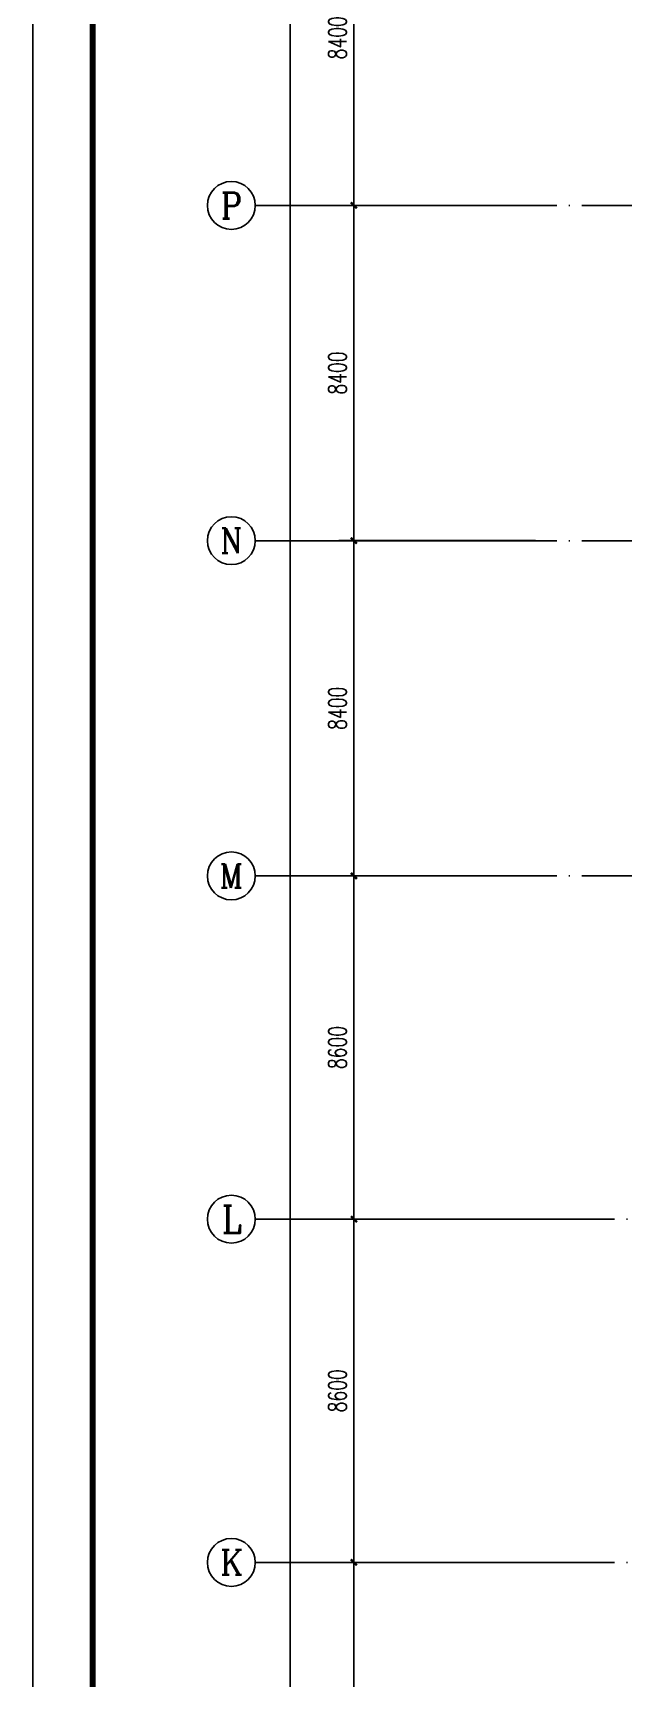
# Model space of a CAD drawing. Extents: x 899043 to 2598688, y -137197 to 211789.
# Drawn here: x 1104294 to 1119082, y 104652 to 145873 of the extents above; entities that cross this region are included whole.
import ezdxf
from ezdxf.enums import TextEntityAlignment as Align

# ---------------------------------------------------------------- set-up
doc = ezdxf.new("R2010")
doc.units = 0
doc.header["$LTSCALE"] = 1500
doc.header["$MEASUREMENT"] = 0
doc.linetypes.add('DOTE', pattern=[2.42, 2, -0.2, 0.02, -0.2])
for name, color, linetype in [('00-tk', 151, 'Continuous'), ('AXIS', 3, 'Continuous'), ('AXIS_TEXT', 7, 'Continuous')]:
    doc.layers.add(name, color=color, linetype=linetype)
doc.layers.add('钢板标注', color=9, linetype='Continuous', lineweight=18)
doc.styles.add('_TCH_AXIS', font='COMPLEX', dxfattribs={"bigfont": 'GBCBIG'})
doc.styles.add('_TCH_DIM_T3', font='SIMPLEX', dxfattribs={"width": 0.705882, "bigfont": 'GBCBIG'})
doc.styles.add('COMPLEX', font='COMPLEX')
doc.dimstyles.new('_TCH_ARCH&&150', dxfattribs={"dimtxt": 446.25, "dimasz": 150, "dimexe": 375, "dimexo": 450, "dimgap": 189.375, "dimtad": 1, "dimdec": 0, "dimzin": 0, "dimdsep": 46, "dimtxsty": '_TCH_DIM_T3', "dimblk": 'ARCHTICK', "dimcen": 0.09, "dimclrt": 7, "dimazin": 2, "dimtfac": 1, "dimtdec": 0, "dimtix": 1, "dimtmove": 2, "dimatfit": 3, "dimfxl": 0, "dimtolj": 1, "dimtzin": 0, "dimarcsym": 0})

# ---------------------------------------------------------------- blocks, each defined once
blk = doc.blocks.new('_ArchTick')
at = {"color": 0, "linetype": 'ByBlock', "const_width": 0.4}
blk.add_lwpolyline([(-0.5, -0.5), (0.5, 0.5)], dxfattribs=at)
blk = doc.blocks.new('*D238')
at = {"layer": 'AXIS', "color": 0, "lineweight": -2}
for p, q in [((1137909, -94677), (1132984, -94677)), ((1133359, -103277), (1133359, -94677)), ((1137909, -103277), (1132984, -103277))]:
    blk.add_line(p, q, dxfattribs=at)
at = {"layer": 'Defpoints', "color": 0}
for p in [(1133359, -94677), (1138359, -94677), (1138359, -103277)]:
    blk.add_point(p, dxfattribs=at)
at = {"layer": 'AXIS', "color": 0, "lineweight": -2, "xscale": 150, "yscale": 150, "zscale": 150}
for p, rotation in [((1133359, -94677), 90), ((1133359, -103277), 270)]:
    blk.add_blockref('_ArchTick', p, dxfattribs=dict(at, rotation=rotation))
at = {"layer": 'AXIS', "color": 7, "insert": (1132946, -98977), "char_height": 446.2, "attachment_point": 5, "rotation": 90, "style": '_TCH_DIM_T3'}
blk.add_mtext('\\A1;8600', dxfattribs=at)
blk = doc.blocks.new('*D239')
at = {"layer": 'AXIS', "color": 0, "lineweight": -2}
for p, q in [((1137909, -86077), (1132984, -86077)), ((1133359, -94677), (1133359, -86077)), ((1137909, -94677), (1132984, -94677))]:
    blk.add_line(p, q, dxfattribs=at)
at = {"layer": 'Defpoints', "color": 0}
for p in [(1133359, -86077), (1138359, -86077), (1138359, -94677)]:
    blk.add_point(p, dxfattribs=at)
at = {"layer": 'AXIS', "color": 0, "lineweight": -2, "xscale": 150, "yscale": 150, "zscale": 150}
for p, rotation in [((1133359, -86077), 90), ((1133359, -94677), 270)]:
    blk.add_blockref('_ArchTick', p, dxfattribs=dict(at, rotation=rotation))
at = {"layer": 'AXIS', "color": 7, "insert": (1132946, -90377), "char_height": 446.2, "attachment_point": 5, "rotation": 90, "style": '_TCH_DIM_T3'}
blk.add_mtext('\\A1;8600', dxfattribs=at)
blk = doc.blocks.new('*D240')
at = {"layer": 'AXIS', "color": 0, "lineweight": -2}
for p, q in [((1137909, -77477), (1132984, -77477)), ((1133359, -86077), (1133359, -77477)), ((1137909, -86077), (1132984, -86077))]:
    blk.add_line(p, q, dxfattribs=at)
at = {"layer": 'Defpoints', "color": 0}
for p in [(1133359, -77477), (1138359, -77477), (1138359, -86077)]:
    blk.add_point(p, dxfattribs=at)
at = {"layer": 'AXIS', "color": 0, "lineweight": -2, "xscale": 150, "yscale": 150, "zscale": 150}
for p, rotation in [((1133359, -77477), 90), ((1133359, -86077), 270)]:
    blk.add_blockref('_ArchTick', p, dxfattribs=dict(at, rotation=rotation))
at = {"layer": 'AXIS', "color": 7, "insert": (1132946, -81777), "char_height": 446.2, "attachment_point": 5, "rotation": 90, "style": '_TCH_DIM_T3'}
blk.add_mtext('\\A1;8600', dxfattribs=at)
blk = doc.blocks.new('*D241')
at = {"layer": 'AXIS', "color": 0, "lineweight": -2}
for p, q in [((1137909, -69077), (1132984, -69077)), ((1133359, -77477), (1133359, -69077)), ((1137909, -77477), (1132984, -77477))]:
    blk.add_line(p, q, dxfattribs=at)
at = {"layer": 'Defpoints', "color": 0}
for p in [(1133359, -69077), (1138359, -69077), (1138359, -77477)]:
    blk.add_point(p, dxfattribs=at)
at = {"layer": 'AXIS', "color": 0, "lineweight": -2, "xscale": 150, "yscale": 150, "zscale": 150}
for p, rotation in [((1133359, -69077), 90), ((1133359, -77477), 270)]:
    blk.add_blockref('_ArchTick', p, dxfattribs=dict(at, rotation=rotation))
at = {"layer": 'AXIS', "color": 7, "insert": (1132946, -73277), "char_height": 446.2, "attachment_point": 5, "rotation": 90, "style": '_TCH_DIM_T3'}
blk.add_mtext('\\A1;8400', dxfattribs=at)
blk = doc.blocks.new('*D204')
at = {"layer": 'AXIS', "color": 0, "lineweight": -2}
for p, q in [((1137909, -60677), (1132984, -60677)), ((1133359, -69077), (1133359, -60677)), ((1137909, -69077), (1132984, -69077))]:
    blk.add_line(p, q, dxfattribs=at)
at = {"layer": 'Defpoints', "color": 0}
for p in [(1133359, -60677), (1138359, -60677), (1138359, -69077)]:
    blk.add_point(p, dxfattribs=at)
at = {"layer": 'AXIS', "color": 0, "lineweight": -2, "xscale": 150, "yscale": 150, "zscale": 150}
for p, rotation in [((1133359, -60677), 90), ((1133359, -69077), 270)]:
    blk.add_blockref('_ArchTick', p, dxfattribs=dict(at, rotation=rotation))
at = {"layer": 'AXIS', "color": 7, "insert": (1132946, -64877), "char_height": 446.2, "attachment_point": 5, "rotation": 90, "style": '_TCH_DIM_T3'}
blk.add_mtext('\\A1;8400', dxfattribs=at)
blk = doc.blocks.new('*D205')
at = {"layer": 'AXIS', "color": 0, "lineweight": -2}
for p, q in [((1137909, -52277), (1132984, -52277)), ((1133359, -60677), (1133359, -52277)), ((1137909, -60677), (1132984, -60677))]:
    blk.add_line(p, q, dxfattribs=at)
at = {"layer": 'Defpoints', "color": 0}
for p in [(1133359, -52277), (1138359, -52277), (1138359, -60677)]:
    blk.add_point(p, dxfattribs=at)
at = {"layer": 'AXIS', "color": 0, "lineweight": -2, "xscale": 150, "yscale": 150, "zscale": 150}
for p, rotation in [((1133359, -52277), 90), ((1133359, -60677), 270)]:
    blk.add_blockref('_ArchTick', p, dxfattribs=dict(at, rotation=rotation))
at = {"layer": 'AXIS', "color": 7, "insert": (1132946, -56477), "char_height": 446.2, "attachment_point": 5, "rotation": 90, "style": '_TCH_DIM_T3'}
blk.add_mtext('\\A1;8400', dxfattribs=at)
blk = doc.blocks.new('*D207')
at = {"layer": 'AXIS', "color": 0, "lineweight": -2}
for p, q in [((1137909, -43877), (1131384, -43877)), ((1131759, -163277), (1131759, -43877)), ((1137909, -163277), (1131384, -163277))]:
    blk.add_line(p, q, dxfattribs=at)
at = {"layer": 'Defpoints', "color": 0}
for p in [(1131759, -43877), (1138359, -43877), (1138359, -163277)]:
    blk.add_point(p, dxfattribs=at)
at = {"layer": 'AXIS', "color": 0, "lineweight": -2, "xscale": 150, "yscale": 150, "zscale": 150}
for p, rotation in [((1131759, -43877), 90), ((1131759, -163277), 270)]:
    blk.add_blockref('_ArchTick', p, dxfattribs=dict(at, rotation=rotation))
at = {"layer": 'AXIS', "color": 7, "insert": (1131346, -103577), "char_height": 446.2, "attachment_point": 5, "rotation": 90, "style": '_TCH_DIM_T3'}
blk.add_mtext('\\A1;119400', dxfattribs=at)
blk = doc.blocks.new('_AXISO')
blk.add_circle((0, 0), 0.5)
at = {"layer": 'AXIS_TEXT', "style": 'COMPLEX', "width": 1.041667}
blk.add_attdef('A', text='', height=0.56, dxfattribs=at).set_placement((-0.25, -0.28), (0.25, -0.28), align=Align.FIT)
blk = doc.blocks.new('A$C16496DF1')
at = {"layer": '00-tk'}
blk.add_line((176850, 1500), (3750, 1500), dxfattribs=at)
at = {"layer": '00-tk', "linetype": 'Continuous'}
blk.add_line((178350, 0), (0, 0), dxfattribs=at)
at = {"layer": '00-tk', "const_width": 150}
blk.add_lwpolyline([(3750, 124650), (176850, 124650), (176850, 1500), (3750, 1500)], close=True, dxfattribs=at)
blk = doc.blocks.new('A$C5AF141BB')
at = {"layer": 'AXIS'}
for p, q in [((-26941.1, 102600), (-32941.1, 102600)), ((-26941.1, 94200), (-32941.1, 94200)), ((-26941.1, 85800), (-32941.1, 85800)), ((-26941.1, 77200), (-32941.1, 77200)), ((-26941.1, 68600), (-32941.1, 68600))]:
    blk.add_line(p, q, dxfattribs=at)
at = {"layer": 'AXIS', "color": 253, "linetype": 'DOTE'}
for p, q in [((36323.2, 102600), (-26262.1, 102600)), ((36323.2, 94200), (-26941.1, 94200)), ((36323.2, 85800), (-26941.1, 85800)), ((-26941.1, 77200), (36323.2, 77200)), ((-26941.1, 68600), (36323.2, 68600))]:
    blk.add_line(p, q, dxfattribs=at)
at = {"layer": 'AXIS'}
ref = blk.add_blockref('_AXISO', (-33541.1, 102600), dxfattribs=dict(at, xscale=1200, yscale=1200, zscale=1200))
ref.add_attrib('A', 'P', dxfattribs={"layer": 'AXIS_TEXT', "height": 652.9, "style": '_TCH_AXIS'}).set_placement((-33805.4, 102273.6), (-33276.9, 102273.6), align=Align.FIT)
ref = blk.add_blockref('_AXISO', (-33541.1, 94200), dxfattribs=dict(at, xscale=1200, yscale=1200, zscale=1200))
ref.add_attrib('A', 'N', dxfattribs={"layer": 'AXIS_TEXT', "height": 622.9, "style": '_TCH_AXIS'}).set_placement((-33822.9, 93888.6), (-33259.3, 93888.6), align=Align.FIT)
ref = blk.add_blockref('_AXISO', (-33541.1, 85800), dxfattribs=dict(at, xscale=1200, yscale=1200, zscale=1200))
ref.add_attrib('A', 'M', dxfattribs={"layer": 'AXIS_TEXT', "height": 594, "style": '_TCH_AXIS'}).set_placement((-33838.1, 85503), (-33244.1, 85503), align=Align.FIT)
ref = blk.add_blockref('_AXISO', (-33541.1, 77200), dxfattribs=dict(at, xscale=1200, yscale=1200, zscale=1200))
ref.add_attrib('A', 'L', dxfattribs={"layer": 'AXIS_TEXT', "height": 683.5, "style": '_TCH_AXIS'}).set_placement((-33785.2, 76858.2), (-33297, 76858.2), align=Align.FIT)
ref = blk.add_blockref('_AXISO', (-33541.1, 68600), dxfattribs=dict(at, xscale=1200, yscale=1200, zscale=1200))
ref.add_attrib('A', 'K', dxfattribs={"layer": 'AXIS_TEXT', "height": 622.9, "style": '_TCH_AXIS'}).set_placement((-33822.9, 68288.6), (-33259.3, 68288.6), align=Align.FIT)
for p1, p2, distance, picture, middle in [((-25470.5, 0), (-25470.5, 119400), 6600, '*D207', (-32483, 59700)), ((-25470.5, 102600), (-25470.5, 111000), 5000, '*D205', (-30883, 106800)), ((-25470.5, 94200), (-25470.5, 102600), 5000, '*D204', (-30883, 98400)), ((-25470.5, 85800), (-25470.5, 94200), 5000, '*D241', (-30883, 90000)), ((-25470.5, 77200), (-25470.5, 85800), 5000, '*D240', (-30883, 81500)), ((-25470.5, 68600), (-25470.5, 77200), 5000, '*D239', (-30883, 72900)), ((-25470.5, 60000), (-25470.5, 68600), 5000, '*D238', (-30883, 64300))]:
    dim = blk.add_aligned_dim(p1=p1, p2=p2, distance=distance, dimstyle='_TCH_ARCH&&150', dxfattribs=at)
    dim.commit()
    dim.dimension.update_dxf_attribs({"geometry": picture, "text_midpoint": middle, "insert": (-1163829.4, 163277.5)})

msp = doc.modelspace()

# ---------------------------------------------------------------- block references
at = {"layer": 'AXIS'}
msp.add_blockref('A$C5AF141BB', (1142807.8, 38950.6), dxfattribs=at)
at = {"layer": '钢板标注', "color": 2, "linetype": 'ByBlock', "rotation": 270}
msp.add_blockref('A$C16496DF1', (1104293.5, 182335.4), dxfattribs=at)

doc.saveas('drawing.dxf')
